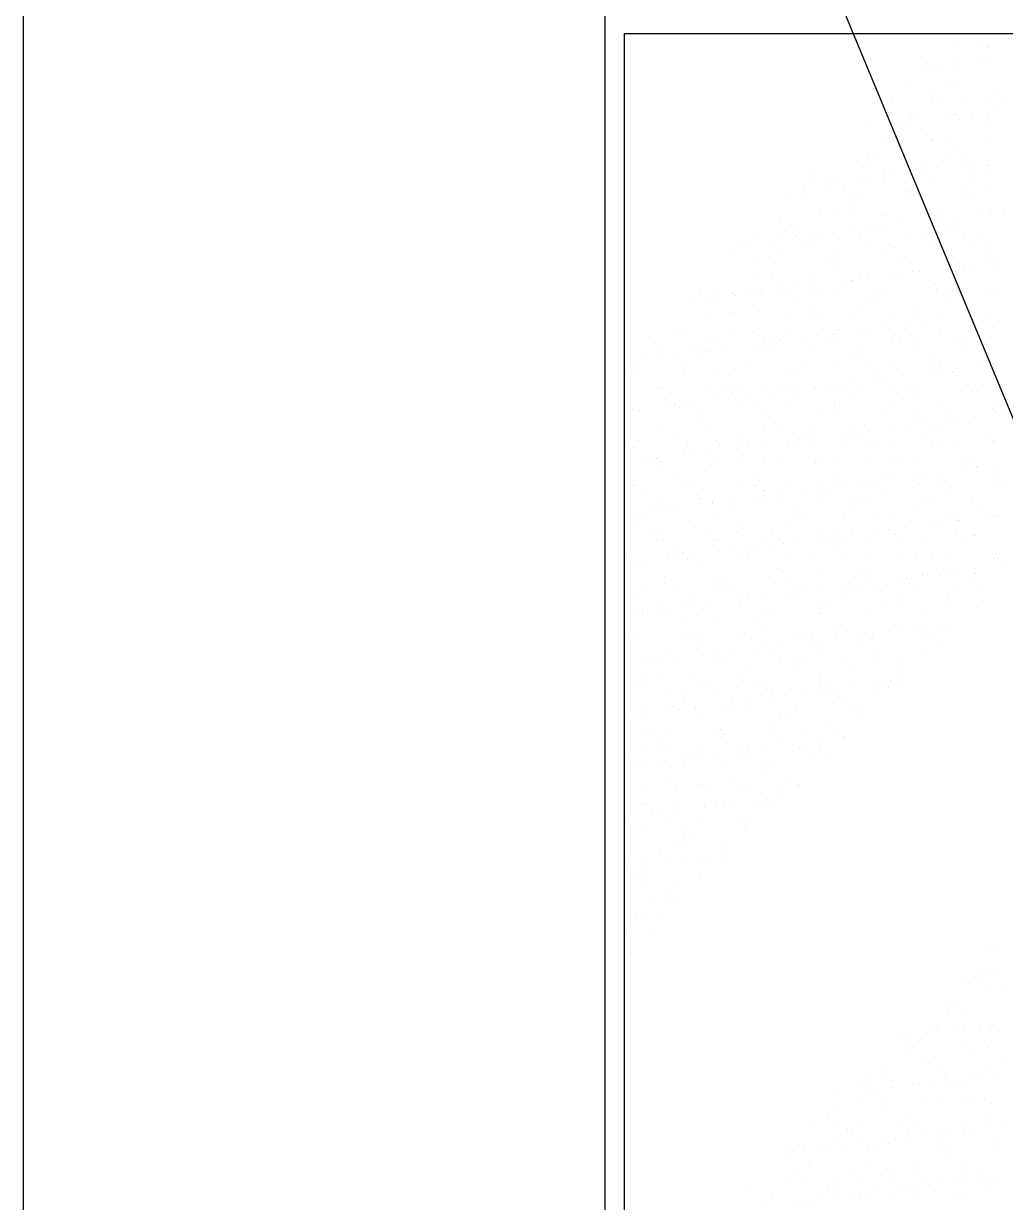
# Model space of a CAD drawing. Header units: inches. Extents: x 8.4 to 50.9, y 14.4 to 39.2.
# Drawn here: x 9.5784 to 9.8285, y 26.0502 to 26.3505 of the extents above; entities that cross this region are included whole.
import ezdxf

# ---------------------------------------------------------------- set-up
doc = ezdxf.new("R2010")
doc.units = ezdxf.units.IN
doc.header["$MEASUREMENT"] = 0
doc.layers.add('02', color=2, linetype='Continuous')
doc.layers.add('1', color=1, linetype='Continuous')

msp = doc.modelspace()

# ---------------------------------------------------------------- linework, layer by layer
at = {"layer": '02'}
for p, q in [((9.5784, 24.551), (9.5784, 26.851)), ((9.7264, 26.851), (9.7264, 25.7495)), ((9.7314, 26.34805), (9.9314, 26.34805)), ((9.7314, 26.34805), (9.7314, 25.7545)), ((9.8161, 26.34534), (9.8161, 26.34534)), ((9.82195, 26.34571), (9.82195, 26.34571)), ((9.82358, 26.34464), (9.82358, 26.34464)), ((9.82406, 26.34437), (9.82406, 26.34437)), ((9.82194, 26.34117), (9.82194, 26.34117)), ((9.82455, 26.34151), (9.82455, 26.34151)), ((9.80849, 26.3394), (9.80849, 26.3394)), ((9.80855, 26.34025), (9.80855, 26.34025)), ((9.80936, 26.34016), (9.80936, 26.34016)), ((9.81109, 26.33974), (9.81109, 26.33974)), ((9.81515, 26.34027), (9.81515, 26.34027)), ((9.81608, 26.33951), (9.81608, 26.33951)), ((9.82286, 26.34065), (9.82286, 26.34065)), ((9.80333, 26.33554), (9.80333, 26.33554)), ((9.81353, 26.33569), (9.81353, 26.33569)), ((9.81641, 26.3357), (9.81641, 26.3357)), ((9.81042, 26.33316), (9.81042, 26.33316)), ((9.81445, 26.33484), (9.81445, 26.33484)), ((9.82599, 26.33319), (9.82599, 26.33319)), ((9.79849, 26.3313), (9.79849, 26.3313)), ((9.79942, 26.33045), (9.79942, 26.33045)), ((9.80967, 26.33053), (9.80967, 26.33053)), ((9.81252, 26.33182), (9.81252, 26.33182)), ((9.8188, 26.33086), (9.8188, 26.33086)), ((9.82318, 26.33102), (9.82318, 26.33102)), ((9.82809, 26.33185), (9.82809, 26.33185)), ((9.80364, 26.3259), (9.80364, 26.3259)), ((9.80377, 26.32647), (9.80377, 26.32647)), ((9.80454, 26.32696), (9.80454, 26.32696)), ((9.8063, 26.32616), (9.8063, 26.32616)), ((9.8131, 26.32706), (9.8131, 26.32706)), ((9.8157, 26.3274), (9.8157, 26.3274)), ((9.81673, 26.32607), (9.81673, 26.32607)), ((9.81976, 26.32794), (9.81976, 26.32794)), ((9.82011, 26.32699), (9.82011, 26.32699)), ((9.82377, 26.3263), (9.82377, 26.3263)), ((9.82655, 26.32883), (9.82655, 26.32883)), ((9.79285, 26.32439), (9.79285, 26.32439)), ((9.79964, 26.32529), (9.79964, 26.32529)), ((9.80224, 26.32563), (9.80224, 26.32563)), ((9.82469, 26.32545), (9.82469, 26.32545)), ((9.7972, 26.32096), (9.7972, 26.32096)), ((9.79888, 26.32062), (9.79888, 26.32062)), ((9.80874, 26.32191), (9.80874, 26.32191)), ((9.80966, 26.32106), (9.80966, 26.32106)), ((9.80999, 26.32089), (9.80999, 26.32089)), ((9.81445, 26.32064), (9.81445, 26.32064)), ((9.82349, 26.32138), (9.82349, 26.32138)), ((9.79371, 26.31752), (9.79371, 26.31752)), ((9.80099, 26.31927), (9.80099, 26.31927)), ((9.81401, 26.31708), (9.81401, 26.31708)), ((9.81656, 26.3193), (9.81656, 26.3193)), ((9.79045, 26.31578), (9.79045, 26.31578)), ((9.79301, 26.31441), (9.79301, 26.31441)), ((9.79463, 26.31668), (9.79463, 26.31668)), ((9.80396, 26.31627), (9.80396, 26.31627)), ((9.80858, 26.31444), (9.80858, 26.31444)), ((9.81704, 26.31643), (9.81704, 26.31643)), ((9.81771, 26.31472), (9.81771, 26.31472)), ((9.82031, 26.31506), (9.82031, 26.31506)), ((9.82415, 26.31447), (9.82415, 26.31447)), ((9.82437, 26.3156), (9.82437, 26.3156)), ((9.7796, 26.31229), (9.7796, 26.31229)), ((9.78442, 26.31115), (9.78442, 26.31115)), ((9.79079, 26.31118), (9.79079, 26.31118)), ((9.79339, 26.31152), (9.79339, 26.31152)), ((9.79746, 26.31205), (9.79746, 26.31205)), ((9.79751, 26.31132), (9.79751, 26.31132)), ((9.79898, 26.31269), (9.79898, 26.31269)), ((9.80425, 26.31295), (9.80425, 26.31295)), ((9.80685, 26.31329), (9.80685, 26.31329)), ((9.8103, 26.31126), (9.8103, 26.31126)), ((9.81091, 26.31383), (9.81091, 26.31383)), ((9.81899, 26.31252), (9.81899, 26.31252)), ((9.81991, 26.31167), (9.81991, 26.31167)), ((9.82381, 26.31175), (9.82381, 26.31175)), ((9.77733, 26.3094), (9.77733, 26.3094)), ((9.77993, 26.30975), (9.77993, 26.30975)), ((9.78395, 26.3083), (9.78395, 26.3083)), ((9.784, 26.31028), (9.784, 26.31028)), ((9.78735, 26.30807), (9.78735, 26.30807)), ((9.80292, 26.3081), (9.80292, 26.3081)), ((9.80396, 26.30813), (9.80396, 26.30813)), ((9.81849, 26.30812), (9.81849, 26.30812)), ((9.77389, 26.3067), (9.77389, 26.3067)), ((9.77798, 26.30621), (9.77798, 26.30621)), ((9.78946, 26.30672), (9.78946, 26.30672)), ((9.79077, 26.30615), (9.79077, 26.30615)), ((9.80427, 26.30663), (9.80427, 26.30663)), ((9.80488, 26.30729), (9.80488, 26.30729)), ((9.80503, 26.30675), (9.80503, 26.30675)), ((9.81736, 26.3068), (9.81736, 26.3068)), ((9.8206, 26.30678), (9.8206, 26.30678)), ((9.82426, 26.30769), (9.82426, 26.30769)), ((9.78148, 26.30186), (9.78148, 26.30186)), ((9.78893, 26.30374), (9.78893, 26.30374)), ((9.78985, 26.3029), (9.78985, 26.3029)), ((9.79705, 26.30189), (9.79705, 26.30189)), ((9.80923, 26.3033), (9.80923, 26.3033)), ((9.81262, 26.30192), (9.81262, 26.30192)), ((9.82232, 26.30238), (9.82232, 26.30238)), ((9.82412, 26.30211), (9.82412, 26.30211)), ((9.82492, 26.30272), (9.82492, 26.30272)), ((9.82819, 26.30194), (9.82819, 26.30194)), ((9.77123, 26.30103), (9.77123, 26.30103)), ((9.7739, 26.29935), (9.7739, 26.29935)), ((9.78474, 26.30152), (9.78474, 26.30152)), ((9.7942, 26.29891), (9.7942, 26.29891)), ((9.79783, 26.30169), (9.79783, 26.30169)), ((9.798, 26.29918), (9.798, 26.29918)), ((9.80207, 26.29971), (9.80207, 26.29971)), ((9.80886, 26.30061), (9.80886, 26.30061)), ((9.81062, 26.30163), (9.81062, 26.30163)), ((9.81146, 26.30095), (9.81146, 26.30095)), ((9.81552, 26.30149), (9.81552, 26.30149)), ((9.7652, 26.29641), (9.7652, 26.29641)), ((9.77482, 26.29851), (9.77482, 26.29851)), ((9.77515, 26.29617), (9.77515, 26.29617)), ((9.77829, 26.29657), (9.77829, 26.29657)), ((9.78194, 26.29706), (9.78194, 26.29706)), ((9.78454, 26.29741), (9.78454, 26.29741)), ((9.78861, 26.29794), (9.78861, 26.29794)), ((9.79108, 26.29651), (9.79108, 26.29651)), ((9.7954, 26.29884), (9.7954, 26.29884)), ((9.80459, 26.297), (9.80459, 26.297)), ((9.81421, 26.29874), (9.81421, 26.29874)), ((9.81513, 26.29789), (9.81513, 26.29789)), ((9.81767, 26.29717), (9.81767, 26.29717)), ((9.76169, 26.2944), (9.76169, 26.2944)), ((9.76236, 26.29415), (9.76236, 26.29415)), ((9.76848, 26.29529), (9.76848, 26.29529)), ((9.77108, 26.29564), (9.77108, 26.29564)), ((9.77582, 26.29552), (9.77582, 26.29552)), ((9.77793, 26.29417), (9.77793, 26.29417)), ((9.77917, 26.29452), (9.77917, 26.29452)), ((9.79139, 26.29555), (9.79139, 26.29555)), ((9.7935, 26.2942), (9.7935, 26.2942)), ((9.79918, 26.29435), (9.79918, 26.29435)), ((9.8001, 26.29351), (9.8001, 26.29351)), ((9.80696, 26.29557), (9.80696, 26.29557)), ((9.80907, 26.29423), (9.80907, 26.29423)), ((9.81948, 26.29391), (9.81948, 26.29391)), ((9.82253, 26.2956), (9.82253, 26.2956)), ((9.82464, 26.29426), (9.82464, 26.29426)), ((9.75876, 26.29146), (9.75876, 26.29146)), ((9.76414, 26.29013), (9.76414, 26.29013)), ((9.77155, 26.2914), (9.77155, 26.2914)), ((9.78415, 26.28996), (9.78415, 26.28996)), ((9.78505, 26.29189), (9.78505, 26.29189)), ((9.79814, 26.29205), (9.79814, 26.29205)), ((9.81093, 26.29199), (9.81093, 26.29199)), ((9.82444, 26.29248), (9.82444, 26.29248)), ((9.82693, 26.29004), (9.82693, 26.29004)), ((9.76995, 26.28931), (9.76995, 26.28931)), ((9.77861, 26.28694), (9.77861, 26.28694)), ((9.78507, 26.28912), (9.78507, 26.28912)), ((9.78552, 26.28934), (9.78552, 26.28934)), ((9.7914, 26.28688), (9.7914, 26.28688)), ((9.80109, 26.28937), (9.80109, 26.28937)), ((9.80261, 26.28684), (9.80261, 26.28684)), ((9.80445, 26.28952), (9.80445, 26.28952)), ((9.8049, 26.28737), (9.8049, 26.28737)), ((9.80668, 26.28738), (9.80668, 26.28738)), ((9.81347, 26.28827), (9.81347, 26.28827)), ((9.81607, 26.28861), (9.81607, 26.28861)), ((9.81666, 26.2894), (9.81666, 26.2894)), ((9.81799, 26.28753), (9.81799, 26.28753)), ((9.82013, 26.28915), (9.82013, 26.28915)), ((9.82446, 26.28935), (9.82446, 26.28935)), ((9.82538, 26.2885), (9.82538, 26.2885)), ((9.76552, 26.28677), (9.76552, 26.28677)), ((9.76912, 26.28557), (9.76912, 26.28557)), ((9.77004, 26.28473), (9.77004, 26.28473)), ((9.77976, 26.28383), (9.77976, 26.28383)), ((9.78655, 26.28473), (9.78655, 26.28473)), ((9.78915, 26.28507), (9.78915, 26.28507)), ((9.78942, 26.28513), (9.78942, 26.28513)), ((9.79322, 26.2856), (9.79322, 26.2856)), ((9.80001, 26.2865), (9.80001, 26.2865)), ((9.80943, 26.28496), (9.80943, 26.28496)), ((9.81035, 26.28412), (9.81035, 26.28412)), ((9.75082, 26.2816), (9.75082, 26.2816)), ((9.75409, 26.28119), (9.75409, 26.28119)), ((9.75907, 26.28183), (9.75907, 26.28183)), ((9.75963, 26.28118), (9.75963, 26.28118)), ((9.76223, 26.28152), (9.76223, 26.28152)), ((9.76429, 26.28297), (9.76429, 26.28297)), ((9.7663, 26.28206), (9.7663, 26.28206)), ((9.76639, 26.28163), (9.76639, 26.28163)), ((9.77186, 26.28177), (9.77186, 26.28177)), ((9.77309, 26.28295), (9.77309, 26.28295)), ((9.77569, 26.2833), (9.77569, 26.2833)), ((9.77986, 26.283), (9.77986, 26.283)), ((9.78196, 26.28165), (9.78196, 26.28165)), ((9.78537, 26.28225), (9.78537, 26.28225)), ((9.79543, 26.28303), (9.79543, 26.28303)), ((9.79753, 26.28168), (9.79753, 26.28168)), ((9.79846, 26.28242), (9.79846, 26.28242)), ((9.811, 26.28305), (9.811, 26.28305)), ((9.81125, 26.28236), (9.81125, 26.28236)), ((9.81311, 26.28171), (9.81311, 26.28171)), ((9.82475, 26.28284), (9.82475, 26.28284)), ((9.82657, 26.28308), (9.82657, 26.28308)), ((9.74877, 26.27975), (9.74877, 26.27975)), ((9.75284, 26.28029), (9.75284, 26.28029)), ((9.75501, 26.28034), (9.75501, 26.28034)), ((9.77439, 26.28074), (9.77439, 26.28074)), ((9.7944, 26.28057), (9.7944, 26.28057)), ((9.79532, 26.27973), (9.79532, 26.27973)), ((9.8147, 26.28013), (9.8147, 26.28013)), ((9.8183, 26.2779), (9.8183, 26.2779)), ((9.75233, 26.27665), (9.75233, 26.27665)), ((9.75841, 26.27676), (9.75841, 26.27676)), ((9.75936, 26.27635), (9.75936, 26.27635)), ((9.76583, 26.27714), (9.76583, 26.27714)), ((9.77398, 26.27679), (9.77398, 26.27679)), ((9.77892, 26.27731), (9.77892, 26.27731)), ((9.77936, 26.27618), (9.77936, 26.27618)), ((9.78029, 26.27534), (9.78029, 26.27534)), ((9.78955, 26.27682), (9.78955, 26.27682)), ((9.79171, 26.27724), (9.79171, 26.27724)), ((9.79967, 26.27574), (9.79967, 26.27574)), ((9.80513, 26.27685), (9.80513, 26.27685)), ((9.80522, 26.27773), (9.80522, 26.27773)), ((9.81129, 26.27504), (9.81129, 26.27504)), ((9.81808, 26.27593), (9.81808, 26.27593)), ((9.81967, 26.27557), (9.81967, 26.27557)), ((9.82068, 26.27627), (9.82068, 26.27627)), ((9.8207, 26.27688), (9.8207, 26.27688)), ((9.82474, 26.27681), (9.82474, 26.27681)), ((9.74433, 26.27197), (9.74433, 26.27197)), ((9.7463, 26.27203), (9.7463, 26.27203)), ((9.75939, 26.27219), (9.75939, 26.27219)), ((9.77218, 26.27213), (9.77218, 26.27213)), ((9.78568, 26.27262), (9.78568, 26.27262)), ((9.79116, 26.27239), (9.79116, 26.27239)), ((9.79376, 26.27273), (9.79376, 26.27273)), ((9.79783, 26.27327), (9.79783, 26.27327)), ((9.79877, 26.27279), (9.79877, 26.27279)), ((9.80462, 26.27416), (9.80462, 26.27416)), ((9.80722, 26.2745), (9.80722, 26.2745)), ((9.81156, 26.27272), (9.81156, 26.27272)), ((9.8206, 26.27472), (9.8206, 26.27472)), ((9.82507, 26.27321), (9.82507, 26.27321)), ((9.73929, 26.26905), (9.73929, 26.26905)), ((9.75275, 26.27042), (9.75275, 26.27042)), ((9.75486, 26.26908), (9.75486, 26.26908)), ((9.76424, 26.26884), (9.76424, 26.26884)), ((9.76433, 26.27179), (9.76433, 26.27179)), ((9.76526, 26.27095), (9.76526, 26.27095)), ((9.76684, 26.26919), (9.76684, 26.26919)), ((9.76832, 26.27045), (9.76832, 26.27045)), ((9.77043, 26.26911), (9.77043, 26.26911)), ((9.77091, 26.26972), (9.77091, 26.26972)), ((9.7777, 26.27062), (9.7777, 26.27062)), ((9.7803, 26.27096), (9.7803, 26.27096)), ((9.78389, 26.27048), (9.78389, 26.27048)), ((9.78437, 26.27149), (9.78437, 26.27149)), ((9.78464, 26.27135), (9.78464, 26.27135)), ((9.786, 26.26913), (9.786, 26.26913)), ((9.79946, 26.27051), (9.79946, 26.27051)), ((9.80157, 26.26916), (9.80157, 26.26916)), ((9.80464, 26.27118), (9.80464, 26.27118)), ((9.80557, 26.27034), (9.80557, 26.27034)), ((9.81504, 26.27053), (9.81504, 26.27053)), ((9.81714, 26.26919), (9.81714, 26.26919)), ((9.82495, 26.27074), (9.82495, 26.27074)), ((9.73985, 26.26708), (9.73985, 26.26708)), ((9.74399, 26.26618), (9.74399, 26.26618)), ((9.7493, 26.26741), (9.7493, 26.26741)), ((9.75022, 26.26656), (9.75022, 26.26656)), ((9.75078, 26.26707), (9.75078, 26.26707)), ((9.75264, 26.26702), (9.75264, 26.26702)), ((9.75338, 26.26741), (9.75338, 26.26741)), ((9.75745, 26.26795), (9.75745, 26.26795)), ((9.76615, 26.26751), (9.76615, 26.26751)), ((9.76961, 26.26696), (9.76961, 26.26696)), ((9.77924, 26.26767), (9.77924, 26.26767)), ((9.78961, 26.26679), (9.78961, 26.26679)), ((9.79053, 26.26595), (9.79053, 26.26595)), ((9.79203, 26.26761), (9.79203, 26.26761)), ((9.80553, 26.2681), (9.80553, 26.2681)), ((9.80991, 26.26635), (9.80991, 26.26635)), ((9.81862, 26.26826), (9.81862, 26.26826)), ((9.73427, 26.26302), (9.73427, 26.26302)), ((9.73732, 26.2653), (9.73732, 26.2653)), ((9.73993, 26.26564), (9.73993, 26.26564)), ((9.74688, 26.26421), (9.74688, 26.26421)), ((9.76245, 26.26424), (9.76245, 26.26424)), ((9.77802, 26.26427), (9.77802, 26.26427)), ((9.786, 26.26298), (9.786, 26.26298)), ((9.79359, 26.2643), (9.79359, 26.2643)), ((9.79909, 26.26315), (9.79909, 26.26315)), ((9.80916, 26.26433), (9.80916, 26.26433)), ((9.81188, 26.26309), (9.81188, 26.26309)), ((9.82269, 26.26359), (9.82269, 26.26359)), ((9.82473, 26.26435), (9.82473, 26.26435)), ((9.82529, 26.26393), (9.82529, 26.26393)), ((9.82538, 26.26358), (9.82538, 26.26358)), ((9.73311, 26.26191), (9.73311, 26.26191)), ((9.73519, 26.26217), (9.73519, 26.26217)), ((9.74661, 26.26239), (9.74661, 26.26239)), ((9.75457, 26.26258), (9.75457, 26.26258)), ((9.7597, 26.26256), (9.7597, 26.26256)), ((9.77249, 26.2625), (9.77249, 26.2625)), ((9.77458, 26.2624), (9.77458, 26.2624)), ((9.7755, 26.26156), (9.7755, 26.26156)), ((9.79488, 26.26196), (9.79488, 26.26196)), ((9.79577, 26.26005), (9.79577, 26.26005)), ((9.79837, 26.26039), (9.79837, 26.26039)), ((9.80244, 26.26093), (9.80244, 26.26093)), ((9.80923, 26.26182), (9.80923, 26.26182)), ((9.81183, 26.26216), (9.81183, 26.26216)), ((9.81489, 26.26179), (9.81489, 26.26179)), ((9.81581, 26.26095), (9.81581, 26.26095)), ((9.8159, 26.2627), (9.8159, 26.2627)), ((9.73954, 26.25819), (9.73954, 26.25819)), ((9.74017, 26.25745), (9.74017, 26.25745)), ((9.74122, 26.25787), (9.74122, 26.25787)), ((9.75296, 26.25738), (9.75296, 26.25738)), ((9.75679, 26.2579), (9.75679, 26.2579)), ((9.75955, 26.25802), (9.75955, 26.25802)), ((9.76047, 26.25717), (9.76047, 26.25717)), ((9.76646, 26.25787), (9.76646, 26.25787)), ((9.77145, 26.25685), (9.77145, 26.25685)), ((9.77236, 26.25793), (9.77236, 26.25793)), ((9.77552, 26.25738), (9.77552, 26.25738)), ((9.77955, 26.25804), (9.77955, 26.25804)), ((9.77985, 26.25757), (9.77985, 26.25757)), ((9.78231, 26.25828), (9.78231, 26.25828)), ((9.78491, 26.25862), (9.78491, 26.25862)), ((9.78793, 26.25796), (9.78793, 26.25796)), ((9.78898, 26.25915), (9.78898, 26.25915)), ((9.79234, 26.25798), (9.79234, 26.25798)), ((9.79986, 26.2574), (9.79986, 26.2574)), ((9.8035, 26.25798), (9.8035, 26.25798)), ((9.80585, 26.25846), (9.80585, 26.25846)), ((9.81893, 26.25863), (9.81893, 26.25863)), ((9.81907, 26.25801), (9.81907, 26.25801)), ((9.82016, 26.25696), (9.82016, 26.25696)), ((9.74333, 26.25653), (9.74333, 26.25653)), ((9.7486, 26.25384), (9.7486, 26.25384)), ((9.75539, 26.25473), (9.75539, 26.25473)), ((9.75799, 26.25508), (9.75799, 26.25508)), ((9.7589, 26.25656), (9.7589, 26.25656)), ((9.76206, 26.25561), (9.76206, 26.25561)), ((9.76885, 26.2565), (9.76885, 26.2565)), ((9.77447, 26.25659), (9.77447, 26.25659)), ((9.79004, 26.25661), (9.79004, 26.25661)), ((9.80078, 26.25656), (9.80078, 26.25656)), ((9.80561, 26.25664), (9.80561, 26.25664)), ((9.82118, 26.25667), (9.82118, 26.25667)), ((9.8257, 26.25394), (9.8257, 26.25394)), ((9.73343, 26.25227), (9.73343, 26.25227)), ((9.73514, 26.25207), (9.73514, 26.25207)), ((9.73535, 26.25166), (9.73535, 26.25166)), ((9.74193, 26.25296), (9.74193, 26.25296)), ((9.74452, 26.25363), (9.74452, 26.25363)), ((9.74454, 26.2533), (9.74454, 26.2533)), ((9.74544, 26.25278), (9.74544, 26.25278)), ((9.74693, 26.25276), (9.74693, 26.25276)), ((9.75092, 26.25169), (9.75092, 26.25169)), ((9.76002, 26.25292), (9.76002, 26.25292)), ((9.76482, 26.25319), (9.76482, 26.25319)), ((9.76649, 26.25172), (9.76649, 26.25172)), ((9.77281, 26.25286), (9.77281, 26.25286)), ((9.78206, 26.25175), (9.78206, 26.25175)), ((9.78483, 26.25301), (9.78483, 26.25301)), ((9.78575, 26.25217), (9.78575, 26.25217)), ((9.78631, 26.25335), (9.78631, 26.25335)), ((9.79763, 26.25178), (9.79763, 26.25178)), ((9.7994, 26.25352), (9.7994, 26.25352)), ((9.80513, 26.25257), (9.80513, 26.25257)), ((9.81219, 26.25346), (9.81219, 26.25346)), ((9.8132, 26.25181), (9.8132, 26.25181)), ((9.82514, 26.2524), (9.82514, 26.2524)), ((9.82606, 26.25155), (9.82606, 26.25155)), ((9.8273, 26.25125), (9.8273, 26.25125)), ((9.74048, 26.24781), (9.74048, 26.24781)), ((9.74979, 26.2488), (9.74979, 26.2488)), ((9.76678, 26.24824), (9.76678, 26.24824)), ((9.7698, 26.24862), (9.7698, 26.24862)), ((9.77072, 26.24778), (9.77072, 26.24778)), ((9.77987, 26.2484), (9.77987, 26.2484)), ((9.7901, 26.24818), (9.7901, 26.24818)), ((9.79266, 26.24834), (9.79266, 26.24834)), ((9.80298, 26.24805), (9.80298, 26.24805)), ((9.80616, 26.24883), (9.80616, 26.24883)), ((9.80705, 26.24859), (9.80705, 26.24859)), ((9.81011, 26.24801), (9.81011, 26.24801)), ((9.81384, 26.24948), (9.81384, 26.24948)), ((9.81644, 26.24982), (9.81644, 26.24982)), ((9.81925, 26.249), (9.81925, 26.249)), ((9.82051, 26.25036), (9.82051, 26.25036)), ((9.74526, 26.24535), (9.74526, 26.24535)), ((9.75327, 26.24775), (9.75327, 26.24775)), ((9.76083, 26.24538), (9.76083, 26.24538)), ((9.7764, 26.24541), (9.7764, 26.24541)), ((9.78013, 26.24504), (9.78013, 26.24504)), ((9.78692, 26.24594), (9.78692, 26.24594)), ((9.78952, 26.24628), (9.78952, 26.24628)), ((9.79197, 26.24544), (9.79197, 26.24544)), ((9.79359, 26.24682), (9.79359, 26.24682)), ((9.80038, 26.24771), (9.80038, 26.24771)), ((9.80754, 26.24546), (9.80754, 26.24546)), ((9.81103, 26.24717), (9.81103, 26.24717)), ((9.82311, 26.24549), (9.82311, 26.24549)), ((9.7318, 26.24398), (9.7318, 26.24398)), ((9.73374, 26.24264), (9.73374, 26.24264)), ((9.73476, 26.24441), (9.73476, 26.24441)), ((9.74724, 26.24312), (9.74724, 26.24312)), ((9.74737, 26.24401), (9.74737, 26.24401)), ((9.75477, 26.24424), (9.75477, 26.24424)), ((9.75569, 26.24339), (9.75569, 26.24339)), ((9.76, 26.24239), (9.76, 26.24239)), ((9.76033, 26.24329), (9.76033, 26.24329)), ((9.7626, 26.24274), (9.7626, 26.24274)), ((9.76294, 26.24404), (9.76294, 26.24404)), ((9.76667, 26.24327), (9.76667, 26.24327)), ((9.77312, 26.24323), (9.77312, 26.24323)), ((9.77346, 26.24417), (9.77346, 26.24417)), ((9.77507, 26.24379), (9.77507, 26.24379)), ((9.77606, 26.24451), (9.77606, 26.24451)), ((9.77851, 26.24406), (9.77851, 26.24406)), ((9.78663, 26.24372), (9.78663, 26.24372)), ((9.79408, 26.24409), (9.79408, 26.24409)), ((9.79508, 26.24362), (9.79508, 26.24362)), ((9.796, 26.24278), (9.796, 26.24278)), ((9.79972, 26.24388), (9.79972, 26.24388)), ((9.80965, 26.24412), (9.80965, 26.24412)), ((9.81251, 26.24382), (9.81251, 26.24382)), ((9.81538, 26.24318), (9.81538, 26.24318)), ((9.82522, 26.24415), (9.82522, 26.24415)), ((9.82601, 26.24431), (9.82601, 26.24431)), ((9.73308, 26.23885), (9.73308, 26.23885)), ((9.73569, 26.23919), (9.73569, 26.23919)), ((9.73939, 26.23914), (9.73939, 26.23914)), ((9.73974, 26.23985), (9.73974, 26.23985)), ((9.73975, 26.23973), (9.73975, 26.23973)), ((9.74066, 26.239), (9.74066, 26.239)), ((9.74654, 26.24062), (9.74654, 26.24062)), ((9.74915, 26.24096), (9.74915, 26.24096)), ((9.75321, 26.2415), (9.75321, 26.2415)), ((9.75496, 26.23917), (9.75496, 26.23917)), ((9.76004, 26.23941), (9.76004, 26.23941)), ((9.77053, 26.2392), (9.77053, 26.2392)), ((9.78005, 26.23923), (9.78005, 26.23923)), ((9.78018, 26.23877), (9.78018, 26.23877)), ((9.7861, 26.23923), (9.7861, 26.23923)), ((9.80035, 26.23879), (9.80035, 26.23879)), ((9.80167, 26.23926), (9.80167, 26.23926)), ((9.80648, 26.2392), (9.80648, 26.2392)), ((9.81724, 26.23929), (9.81724, 26.23929)), ((9.81956, 26.23936), (9.81956, 26.23936)), ((9.7408, 26.23818), (9.7408, 26.23818)), ((9.75359, 26.23812), (9.75359, 26.23812)), ((9.76709, 26.2386), (9.76709, 26.2386)), ((9.78097, 26.23839), (9.78097, 26.23839)), ((9.79297, 26.23871), (9.79297, 26.23871)), ((9.81166, 26.23625), (9.81166, 26.23625)), ((9.81845, 26.23714), (9.81845, 26.23714)), ((9.82036, 26.23862), (9.82036, 26.23862)), ((9.82105, 26.23749), (9.82105, 26.23749)), ((9.82128, 26.23778), (9.82128, 26.23778)), ((9.82512, 26.23802), (9.82512, 26.23802)), ((9.73373, 26.2328), (9.73373, 26.2328)), ((9.73406, 26.233), (9.73406, 26.233)), ((9.74501, 26.23502), (9.74501, 26.23502)), ((9.74756, 26.23349), (9.74756, 26.23349)), ((9.7493, 26.23283), (9.7493, 26.23283)), ((9.76065, 26.23366), (9.76065, 26.23366)), ((9.76487, 26.23286), (9.76487, 26.23286)), ((9.76502, 26.23485), (9.76502, 26.23485)), ((9.76594, 26.234), (9.76594, 26.234)), ((9.77344, 26.2336), (9.77344, 26.2336)), ((9.78044, 26.23289), (9.78044, 26.23289)), ((9.78532, 26.2344), (9.78532, 26.2344)), ((9.78694, 26.23408), (9.78694, 26.23408)), ((9.79153, 26.2336), (9.79153, 26.2336)), ((9.79413, 26.23394), (9.79413, 26.23394)), ((9.79601, 26.23292), (9.79601, 26.23292)), ((9.7982, 26.23448), (9.7982, 26.23448)), ((9.80003, 26.23425), (9.80003, 26.23425)), ((9.80499, 26.23537), (9.80499, 26.23537)), ((9.80533, 26.23423), (9.80533, 26.23423)), ((9.80625, 26.23339), (9.80625, 26.23339)), ((9.80759, 26.23571), (9.80759, 26.23571)), ((9.81158, 26.23294), (9.81158, 26.23294)), ((9.81282, 26.23419), (9.81282, 26.23419)), ((9.82563, 26.23379), (9.82563, 26.23379)), ((9.82633, 26.23467), (9.82633, 26.23467)), ((9.82715, 26.23297), (9.82715, 26.23297)), ((9.73583, 26.23146), (9.73583, 26.23146)), ((9.74999, 26.23046), (9.74999, 26.23046)), ((9.7514, 26.23149), (9.7514, 26.23149)), ((9.76461, 26.23006), (9.76461, 26.23006)), ((9.76698, 26.23152), (9.76698, 26.23152)), ((9.76721, 26.2304), (9.76721, 26.2304)), ((9.77029, 26.23002), (9.77029, 26.23002)), ((9.77128, 26.23093), (9.77128, 26.23093)), ((9.77807, 26.23183), (9.77807, 26.23183)), ((9.78067, 26.23217), (9.78067, 26.23217)), ((9.78255, 26.23154), (9.78255, 26.23154)), ((9.78474, 26.2327), (9.78474, 26.2327)), ((9.7903, 26.22984), (9.7903, 26.22984)), ((9.79812, 26.23157), (9.79812, 26.23157)), ((9.81369, 26.2316), (9.81369, 26.2316)), ((9.7403, 26.22685), (9.7403, 26.22685)), ((9.74111, 26.22854), (9.74111, 26.22854)), ((9.74436, 26.22739), (9.74436, 26.22739)), ((9.75091, 26.22961), (9.75091, 26.22961)), ((9.75115, 26.22828), (9.75115, 26.22828)), ((9.75376, 26.22863), (9.75376, 26.22863)), ((9.7539, 26.22848), (9.7539, 26.22848)), ((9.75782, 26.22916), (9.75782, 26.22916)), ((9.76741, 26.22897), (9.76741, 26.22897)), ((9.7805, 26.22914), (9.7805, 26.22914)), ((9.79122, 26.229), (9.79122, 26.229)), ((9.79329, 26.22907), (9.79329, 26.22907)), ((9.80679, 26.22956), (9.80679, 26.22956)), ((9.8106, 26.2294), (9.8106, 26.2294)), ((9.81988, 26.22973), (9.81988, 26.22973)), ((9.82128, 26.22676), (9.82128, 26.22676)), ((9.73496, 26.22607), (9.73496, 26.22607)), ((9.73588, 26.22522), (9.73588, 26.22522)), ((9.73769, 26.22651), (9.73769, 26.22651)), ((9.74342, 26.22662), (9.74342, 26.22662)), ((9.74787, 26.22386), (9.74787, 26.22386)), ((9.75526, 26.22563), (9.75526, 26.22563)), ((9.759, 26.22665), (9.759, 26.22665)), ((9.76096, 26.22402), (9.76096, 26.22402)), ((9.77375, 26.22396), (9.77375, 26.22396)), ((9.77457, 26.22668), (9.77457, 26.22668)), ((9.77527, 26.22546), (9.77527, 26.22546)), ((9.77619, 26.22461), (9.77619, 26.22461)), ((9.78726, 26.22445), (9.78726, 26.22445)), ((9.79014, 26.22671), (9.79014, 26.22671)), ((9.79557, 26.22501), (9.79557, 26.22501)), ((9.80035, 26.22461), (9.80035, 26.22461)), ((9.80571, 26.22674), (9.80571, 26.22674)), ((9.81314, 26.22455), (9.81314, 26.22455)), ((9.81557, 26.22484), (9.81557, 26.22484)), ((9.81627, 26.22391), (9.81627, 26.22391)), ((9.8165, 26.224), (9.8165, 26.224)), ((9.82306, 26.2248), (9.82306, 26.2248)), ((9.82566, 26.22515), (9.82566, 26.22515)), ((9.82664, 26.22504), (9.82664, 26.22504)), ((9.73437, 26.22337), (9.73437, 26.22337)), ((9.74023, 26.22124), (9.74023, 26.22124)), ((9.76023, 26.22107), (9.76023, 26.22107)), ((9.79614, 26.22126), (9.79614, 26.22126)), ((9.79874, 26.2216), (9.79874, 26.2216)), ((9.80281, 26.22214), (9.80281, 26.22214)), ((9.8096, 26.22303), (9.8096, 26.22303)), ((9.8122, 26.22337), (9.8122, 26.22337)), ((9.73776, 26.22028), (9.73776, 26.22028)), ((9.73987, 26.21894), (9.73987, 26.21894)), ((9.74143, 26.21891), (9.74143, 26.21891)), ((9.75333, 26.22031), (9.75333, 26.22031)), ((9.75422, 26.21885), (9.75422, 26.21885)), ((9.75544, 26.21897), (9.75544, 26.21897)), ((9.76116, 26.22022), (9.76116, 26.22022)), ((9.76772, 26.21933), (9.76772, 26.21933)), ((9.76891, 26.22034), (9.76891, 26.22034)), ((9.77101, 26.219), (9.77101, 26.219)), ((9.77182, 26.21806), (9.77182, 26.21806)), ((9.77589, 26.21859), (9.77589, 26.21859)), ((9.78054, 26.22062), (9.78054, 26.22062)), ((9.78081, 26.2195), (9.78081, 26.2195)), ((9.78268, 26.21949), (9.78268, 26.21949)), ((9.78448, 26.22037), (9.78448, 26.22037)), ((9.78528, 26.21983), (9.78528, 26.21983)), ((9.78658, 26.21902), (9.78658, 26.21902)), ((9.78935, 26.22037), (9.78935, 26.22037)), ((9.7936, 26.21944), (9.7936, 26.21944)), ((9.80005, 26.2204), (9.80005, 26.2204)), ((9.80054, 26.22045), (9.80054, 26.22045)), ((9.80147, 26.21961), (9.80147, 26.21961)), ((9.80215, 26.21905), (9.80215, 26.21905)), ((9.80711, 26.21993), (9.80711, 26.21993)), ((9.81562, 26.22042), (9.81562, 26.22042)), ((9.81773, 26.21908), (9.81773, 26.21908)), ((9.82019, 26.22009), (9.82019, 26.22009)), ((9.82085, 26.22001), (9.82085, 26.22001)), ((9.7452, 26.21668), (9.7452, 26.21668)), ((9.74613, 26.21583), (9.74613, 26.21583)), ((9.74897, 26.21505), (9.74897, 26.21505)), ((9.75576, 26.21594), (9.75576, 26.21594)), ((9.75837, 26.21629), (9.75837, 26.21629)), ((9.76243, 26.21682), (9.76243, 26.21682)), ((9.76551, 26.21624), (9.76551, 26.21624)), ((9.76922, 26.21772), (9.76922, 26.21772)), ((9.78551, 26.21606), (9.78551, 26.21606)), ((9.78644, 26.21522), (9.78644, 26.21522)), ((9.78757, 26.21481), (9.78757, 26.21481)), ((9.80066, 26.21498), (9.80066, 26.21498)), ((9.80582, 26.21562), (9.80582, 26.21562)), ((9.81345, 26.21492), (9.81345, 26.21492)), ((9.82582, 26.21545), (9.82582, 26.21545)), ((9.82696, 26.21541), (9.82696, 26.21541)), ((9.73145, 26.21274), (9.73145, 26.21274)), ((9.73189, 26.21407), (9.73189, 26.21407)), ((9.73469, 26.21373), (9.73469, 26.21373)), ((9.73551, 26.21328), (9.73551, 26.21328)), ((9.7423, 26.21417), (9.7423, 26.21417)), ((9.74491, 26.21452), (9.74491, 26.21452)), ((9.74746, 26.2141), (9.74746, 26.2141)), ((9.74819, 26.21422), (9.74819, 26.21422)), ((9.75048, 26.21185), (9.75048, 26.21185)), ((9.76128, 26.21439), (9.76128, 26.21439)), ((9.76303, 26.21413), (9.76303, 26.21413)), ((9.77407, 26.21433), (9.77407, 26.21433)), ((9.7786, 26.21416), (9.7786, 26.21416)), ((9.79417, 26.21419), (9.79417, 26.21419)), ((9.80975, 26.21422), (9.80975, 26.21422)), ((9.82532, 26.21424), (9.82532, 26.21424)), ((9.82674, 26.21461), (9.82674, 26.21461)), ((9.82767, 26.21246), (9.82767, 26.21246)), ((9.74174, 26.20928), (9.74174, 26.20928)), ((9.75453, 26.20921), (9.75453, 26.20921)), ((9.76804, 26.2097), (9.76804, 26.2097)), ((9.77048, 26.21168), (9.77048, 26.21168)), ((9.7714, 26.21083), (9.7714, 26.21083)), ((9.78113, 26.20987), (9.78113, 26.20987)), ((9.79079, 26.21123), (9.79079, 26.21123)), ((9.79392, 26.20981), (9.79392, 26.20981)), ((9.80075, 26.20892), (9.80075, 26.20892)), ((9.80335, 26.20926), (9.80335, 26.20926)), ((9.80742, 26.21029), (9.80742, 26.21029)), ((9.80742, 26.2098), (9.80742, 26.2098)), ((9.81079, 26.21106), (9.81079, 26.21106)), ((9.81171, 26.21022), (9.81171, 26.21022)), ((9.81421, 26.21069), (9.81421, 26.21069)), ((9.81681, 26.21104), (9.81681, 26.21104)), ((9.82051, 26.21046), (9.82051, 26.21046)), ((9.82088, 26.21157), (9.82088, 26.21157)), ((9.73545, 26.20746), (9.73545, 26.20746)), ((9.7418, 26.20776), (9.7418, 26.20776)), ((9.74391, 26.20642), (9.74391, 26.20642)), ((9.75545, 26.20729), (9.75545, 26.20729)), ((9.75637, 26.20644), (9.75637, 26.20644)), ((9.75737, 26.20779), (9.75737, 26.20779)), ((9.75948, 26.20645), (9.75948, 26.20645)), ((9.77294, 26.20782), (9.77294, 26.20782)), ((9.77505, 26.20647), (9.77505, 26.20647)), ((9.77575, 26.20685), (9.77575, 26.20685)), ((9.7805, 26.20626), (9.7805, 26.20626)), ((9.78729, 26.20715), (9.78729, 26.20715)), ((9.78851, 26.20785), (9.78851, 26.20785)), ((9.78989, 26.20749), (9.78989, 26.20749)), ((9.79062, 26.2065), (9.79062, 26.2065)), ((9.79396, 26.20803), (9.79396, 26.20803)), ((9.79576, 26.20667), (9.79576, 26.20667)), ((9.79668, 26.20583), (9.79668, 26.20583)), ((9.80408, 26.20787), (9.80408, 26.20787)), ((9.80619, 26.20653), (9.80619, 26.20653)), ((9.81606, 26.20623), (9.81606, 26.20623)), ((9.81966, 26.2079), (9.81966, 26.2079)), ((9.82176, 26.20656), (9.82176, 26.20656)), ((9.735, 26.2041), (9.735, 26.2041)), ((9.74042, 26.2029), (9.74042, 26.2029)), ((9.7485, 26.20459), (9.7485, 26.20459)), ((9.76037, 26.20361), (9.76037, 26.20361)), ((9.76159, 26.20475), (9.76159, 26.20475)), ((9.76298, 26.20395), (9.76298, 26.20395)), ((9.76704, 26.20448), (9.76704, 26.20448)), ((9.77383, 26.20538), (9.77383, 26.20538)), ((9.77438, 26.20469), (9.77438, 26.20469)), ((9.77643, 26.20572), (9.77643, 26.20572)), ((9.78789, 26.20518), (9.78789, 26.20518)), ((9.80098, 26.20535), (9.80098, 26.20535)), ((9.81377, 26.20529), (9.81377, 26.20529)), ((9.73346, 26.20006), (9.73346, 26.20006)), ((9.73593, 26.20155), (9.73593, 26.20155)), ((9.73606, 26.2004), (9.73606, 26.2004)), ((9.74012, 26.20094), (9.74012, 26.20094)), ((9.74134, 26.20205), (9.74134, 26.20205)), ((9.74691, 26.20183), (9.74691, 26.20183)), ((9.74952, 26.20218), (9.74952, 26.20218)), ((9.7515, 26.20158), (9.7515, 26.20158)), ((9.75358, 26.20271), (9.75358, 26.20271)), ((9.76072, 26.20246), (9.76072, 26.20246)), ((9.76707, 26.20161), (9.76707, 26.20161)), ((9.76835, 26.20007), (9.76835, 26.20007)), ((9.78073, 26.20229), (9.78073, 26.20229)), ((9.78144, 26.20023), (9.78144, 26.20023)), ((9.78165, 26.20144), (9.78165, 26.20144)), ((9.78264, 26.20164), (9.78264, 26.20164)), ((9.79423, 26.20017), (9.79423, 26.20017)), ((9.79821, 26.20167), (9.79821, 26.20167)), ((9.80103, 26.20184), (9.80103, 26.20184)), ((9.80774, 26.20066), (9.80774, 26.20066)), ((9.81378, 26.2017), (9.81378, 26.2017)), ((9.82104, 26.20167), (9.82104, 26.20167)), ((9.74206, 26.19964), (9.74206, 26.19964)), ((9.74569, 26.19807), (9.74569, 26.19807)), ((9.75485, 26.19958), (9.75485, 26.19958)), ((9.7657, 26.1979), (9.7657, 26.1979)), ((9.76662, 26.19705), (9.76662, 26.19705)), ((9.786, 26.19745), (9.786, 26.19745)), ((9.80601, 26.19728), (9.80601, 26.19728)), ((9.80796, 26.19692), (9.80796, 26.19692)), ((9.81203, 26.19746), (9.81203, 26.19746)), ((9.73238, 26.19387), (9.73238, 26.19387)), ((9.73532, 26.19447), (9.73532, 26.19447)), ((9.74584, 26.19524), (9.74584, 26.19524)), ((9.74795, 26.1939), (9.74795, 26.1939)), ((9.74882, 26.19495), (9.74882, 26.19495)), ((9.76141, 26.19527), (9.76141, 26.19527)), ((9.76191, 26.19512), (9.76191, 26.19512)), ((9.76352, 26.19393), (9.76352, 26.19393)), ((9.7747, 26.19506), (9.7747, 26.19506)), ((9.77698, 26.1953), (9.77698, 26.1953)), ((9.77909, 26.19395), (9.77909, 26.19395)), ((9.78511, 26.19392), (9.78511, 26.19392)), ((9.7882, 26.19555), (9.7882, 26.19555)), ((9.7919, 26.19481), (9.7919, 26.19481)), ((9.79255, 26.19533), (9.79255, 26.19533)), ((9.7945, 26.19515), (9.7945, 26.19515)), ((9.79466, 26.19398), (9.79466, 26.19398)), ((9.79857, 26.19569), (9.79857, 26.19569)), ((9.80129, 26.19571), (9.80129, 26.19571)), ((9.80536, 26.19658), (9.80536, 26.19658)), ((9.80693, 26.19644), (9.80693, 26.19644)), ((9.80812, 26.19535), (9.80812, 26.19535)), ((9.81023, 26.19401), (9.81023, 26.19401)), ((9.81408, 26.19565), (9.81408, 26.19565)), ((9.75067, 26.19351), (9.75067, 26.19351)), ((9.75159, 26.19266), (9.75159, 26.19266)), ((9.76498, 26.19127), (9.76498, 26.19127)), ((9.76759, 26.19161), (9.76759, 26.19161)), ((9.77097, 26.19307), (9.77097, 26.19307)), ((9.77165, 26.19214), (9.77165, 26.19214)), ((9.77844, 26.19304), (9.77844, 26.19304)), ((9.78104, 26.19338), (9.78104, 26.19338)), ((9.79098, 26.19289), (9.79098, 26.19289)), ((9.7919, 26.19205), (9.7919, 26.19205)), ((9.80805, 26.19102), (9.80805, 26.19102)), ((9.81128, 26.19245), (9.81128, 26.19245)), ((9.73564, 26.18912), (9.73564, 26.18912)), ((9.73656, 26.18828), (9.73656, 26.18828)), ((9.73807, 26.18772), (9.73807, 26.18772)), ((9.73997, 26.18903), (9.73997, 26.18903)), ((9.74067, 26.18807), (9.74067, 26.18807)), ((9.74237, 26.19001), (9.74237, 26.19001)), ((9.74473, 26.1886), (9.74473, 26.1886)), ((9.75152, 26.18949), (9.75152, 26.18949)), ((9.75413, 26.18984), (9.75413, 26.18984)), ((9.75516, 26.18995), (9.75516, 26.18995)), ((9.75554, 26.18906), (9.75554, 26.18906)), ((9.75594, 26.18868), (9.75594, 26.18868)), ((9.75819, 26.19037), (9.75819, 26.19037)), ((9.76867, 26.19043), (9.76867, 26.19043)), ((9.77111, 26.18909), (9.77111, 26.18909)), ((9.77595, 26.18851), (9.77595, 26.18851)), ((9.78176, 26.1906), (9.78176, 26.1906)), ((9.78668, 26.18912), (9.78668, 26.18912)), ((9.79455, 26.19054), (9.79455, 26.19054)), ((9.79625, 26.18806), (9.79625, 26.18806)), ((9.80225, 26.18915), (9.80225, 26.18915)), ((9.73563, 26.18483), (9.73563, 26.18483)), ((9.74913, 26.18532), (9.74913, 26.18532)), ((9.76222, 26.18549), (9.76222, 26.18549)), ((9.77501, 26.18542), (9.77501, 26.18542)), ((9.77687, 26.18766), (9.77687, 26.18766)), ((9.78852, 26.18591), (9.78852, 26.18591)), ((9.80161, 26.18608), (9.80161, 26.18608)), ((9.73431, 26.18269), (9.73431, 26.18269)), ((9.74091, 26.18429), (9.74091, 26.18429)), ((9.74988, 26.18272), (9.74988, 26.18272)), ((9.76092, 26.18412), (9.76092, 26.18412)), ((9.76184, 26.18327), (9.76184, 26.18327)), ((9.76545, 26.18275), (9.76545, 26.18275)), ((9.78102, 26.18278), (9.78102, 26.18278)), ((9.78122, 26.18368), (9.78122, 26.18368)), ((9.79651, 26.18247), (9.79651, 26.18247)), ((9.79659, 26.18281), (9.79659, 26.18281)), ((9.79911, 26.18281), (9.79911, 26.18281)), ((9.80123, 26.1835), (9.80123, 26.1835)), ((9.80215, 26.18266), (9.80215, 26.18266)), ((9.73642, 26.18135), (9.73642, 26.18135)), ((9.74269, 26.18037), (9.74269, 26.18037)), ((9.74589, 26.17973), (9.74589, 26.17973)), ((9.74681, 26.17888), (9.74681, 26.17888)), ((9.75199, 26.18138), (9.75199, 26.18138)), ((9.75548, 26.18031), (9.75548, 26.18031)), ((9.76619, 26.17929), (9.76619, 26.17929)), ((9.76756, 26.18141), (9.76756, 26.18141)), ((9.76898, 26.1808), (9.76898, 26.1808)), ((9.76959, 26.17893), (9.76959, 26.17893)), ((9.7722, 26.17927), (9.7722, 26.17927)), ((9.77626, 26.17981), (9.77626, 26.17981)), ((9.78207, 26.18097), (9.78207, 26.18097)), ((9.78305, 26.1807), (9.78305, 26.1807)), ((9.78313, 26.18143), (9.78313, 26.18143)), ((9.78565, 26.18104), (9.78565, 26.18104)), ((9.7862, 26.17912), (9.7862, 26.17912)), ((9.78972, 26.18158), (9.78972, 26.18158)), ((9.79486, 26.1809), (9.79486, 26.1809)), ((9.7987, 26.18146), (9.7987, 26.18146)), ((9.74401, 26.17651), (9.74401, 26.17651)), ((9.74528, 26.17573), (9.74528, 26.17573)), ((9.74934, 26.17626), (9.74934, 26.17626)), ((9.74945, 26.17569), (9.74945, 26.17569)), ((9.75613, 26.17716), (9.75613, 26.17716)), ((9.75874, 26.1775), (9.75874, 26.1775)), ((9.75958, 26.17654), (9.75958, 26.17654)), ((9.76254, 26.17585), (9.76254, 26.17585)), ((9.7628, 26.17803), (9.7628, 26.17803)), ((9.77515, 26.17657), (9.77515, 26.17657)), ((9.77533, 26.17579), (9.77533, 26.17579)), ((9.78712, 26.17827), (9.78712, 26.17827)), ((9.78883, 26.17628), (9.78883, 26.17628)), ((9.79072, 26.1766), (9.79072, 26.1766)), ((9.73178, 26.1745), (9.73178, 26.1745)), ((9.73182, 26.17395), (9.73182, 26.17395)), ((9.73588, 26.17449), (9.73588, 26.17449)), ((9.73595, 26.1752), (9.73595, 26.1752)), ((9.74268, 26.17538), (9.74268, 26.17538)), ((9.75116, 26.1749), (9.75116, 26.1749)), ((9.77117, 26.17473), (9.77117, 26.17473)), ((9.77209, 26.17388), (9.77209, 26.17388)), ((9.79147, 26.17429), (9.79147, 26.17429)), ((9.73613, 26.17051), (9.73613, 26.17051)), ((9.73835, 26.17017), (9.73835, 26.17017)), ((9.743, 26.17074), (9.743, 26.17074)), ((9.75392, 26.1702), (9.75392, 26.1702)), ((9.75579, 26.17068), (9.75579, 26.17068)), ((9.75614, 26.17034), (9.75614, 26.17034)), ((9.7693, 26.17116), (9.7693, 26.17116)), ((9.76949, 26.17023), (9.76949, 26.17023)), ((9.77644, 26.1699), (9.77644, 26.1699)), ((9.78239, 26.17133), (9.78239, 26.17133)), ((9.78506, 26.17026), (9.78506, 26.17026)), ((9.74045, 26.16883), (9.74045, 26.16883)), ((9.75602, 26.16886), (9.75602, 26.16886)), ((9.75706, 26.16949), (9.75706, 26.16949)), ((9.7716, 26.16888), (9.7716, 26.16888)), ((9.77681, 26.16693), (9.77681, 26.16693)), ((9.78087, 26.16747), (9.78087, 26.16747)), ((9.78717, 26.16891), (9.78717, 26.16891)), ((9.78766, 26.16836), (9.78766, 26.16836)), ((9.73247, 26.16396), (9.73247, 26.16396)), ((9.73626, 26.16556), (9.73626, 26.16556)), ((9.7411, 26.16595), (9.7411, 26.16595)), ((9.74203, 26.16511), (9.74203, 26.16511)), ((9.74804, 26.16399), (9.74804, 26.16399)), ((9.74976, 26.16605), (9.74976, 26.16605)), ((9.75395, 26.16392), (9.75395, 26.16392)), ((9.76074, 26.16482), (9.76074, 26.16482)), ((9.76141, 26.16551), (9.76141, 26.16551)), ((9.76285, 26.16622), (9.76285, 26.16622)), ((9.76335, 26.16516), (9.76335, 26.16516)), ((9.76362, 26.16402), (9.76362, 26.16402)), ((9.76741, 26.16569), (9.76741, 26.16569)), ((9.7742, 26.16659), (9.7742, 26.16659)), ((9.77564, 26.16616), (9.77564, 26.16616)), ((9.77919, 26.16405), (9.77919, 26.16405)), ((9.78141, 26.16534), (9.78141, 26.16534)), ((9.78234, 26.16449), (9.78234, 26.16449)), ((9.73383, 26.16127), (9.73383, 26.16127)), ((9.73643, 26.16162), (9.73643, 26.16162)), ((9.74049, 26.16215), (9.74049, 26.16215)), ((9.74332, 26.1611), (9.74332, 26.1611)), ((9.74638, 26.16112), (9.74638, 26.16112)), ((9.74729, 26.16305), (9.74729, 26.16305)), ((9.74989, 26.16339), (9.74989, 26.16339)), ((9.75611, 26.16104), (9.75611, 26.16104)), ((9.76638, 26.16095), (9.76638, 26.16095)), ((9.76961, 26.16153), (9.76961, 26.16153)), ((9.75795, 26.15768), (9.75795, 26.15768)), ((9.76731, 26.1601), (9.76731, 26.1601)), ((9.77353, 26.15771), (9.77353, 26.15771)), ((9.73658, 26.15593), (9.73658, 26.15593)), ((9.74238, 26.15765), (9.74238, 26.15765)), ((9.74449, 26.15631), (9.74449, 26.15631)), ((9.75008, 26.15642), (9.75008, 26.15642)), ((9.75135, 26.15656), (9.75135, 26.15656)), ((9.75227, 26.15572), (9.75227, 26.15572)), ((9.76006, 26.15634), (9.76006, 26.15634)), ((9.76317, 26.15658), (9.76317, 26.15658)), ((9.77166, 26.15612), (9.77166, 26.15612)), ((9.77563, 26.15636), (9.77563, 26.15636)), ((9.77596, 26.15652), (9.77596, 26.15652)), ((9.73632, 26.15217), (9.73632, 26.15217)), ((9.75662, 26.15173), (9.75662, 26.15173)), ((9.76535, 26.15248), (9.76535, 26.15248)), ((9.76796, 26.15282), (9.76796, 26.15282)), ((9.76993, 26.1519), (9.76993, 26.1519)), ((9.77202, 26.15336), (9.77202, 26.15336)), ((9.73651, 26.15144), (9.73651, 26.15144)), ((9.73724, 26.15133), (9.73724, 26.15133)), ((9.73844, 26.14893), (9.73844, 26.14893)), ((9.74104, 26.14928), (9.74104, 26.14928)), ((9.74363, 26.15147), (9.74363, 26.15147)), ((9.7451, 26.14981), (9.7451, 26.14981)), ((9.7519, 26.15071), (9.7519, 26.15071)), ((9.75208, 26.15147), (9.75208, 26.15147)), ((9.7545, 26.15105), (9.7545, 26.15105)), ((9.75642, 26.15141), (9.75642, 26.15141)), ((9.75856, 26.15158), (9.75856, 26.15158)), ((9.76765, 26.1515), (9.76765, 26.1515)), ((9.73165, 26.14804), (9.73165, 26.14804)), ((9.73689, 26.1463), (9.73689, 26.1463)), ((9.74159, 26.14734), (9.74159, 26.14734)), ((9.75039, 26.14678), (9.75039, 26.14678)), ((9.7616, 26.14717), (9.7616, 26.14717)), ((9.76252, 26.14632), (9.76252, 26.14632)), ((9.76348, 26.14695), (9.76348, 26.14695)), ((9.73296, 26.14376), (9.73296, 26.14376)), ((9.74642, 26.14513), (9.74642, 26.14513)), ((9.74657, 26.14278), (9.74657, 26.14278)), ((9.74853, 26.14379), (9.74853, 26.14379)), ((9.76199, 26.14516), (9.76199, 26.14516)), ((9.74395, 26.14184), (9.74395, 26.14184)), ((9.74749, 26.14194), (9.74749, 26.14194)), ((9.75674, 26.14178), (9.75674, 26.14178)), ((9.73154, 26.13839), (9.73154, 26.13839)), ((9.73246, 26.13755), (9.73246, 26.13755)), ((9.7372, 26.13666), (9.7372, 26.13666)), ((9.74055, 26.13892), (9.74055, 26.13892)), ((9.74565, 26.13694), (9.74565, 26.13694)), ((9.74971, 26.13747), (9.74971, 26.13747)), ((9.75071, 26.13715), (9.75071, 26.13715)), ((9.75184, 26.13795), (9.75184, 26.13795)), ((9.75612, 26.13895), (9.75612, 26.13895)), ((9.75651, 26.13837), (9.75651, 26.13837)), ((9.73219, 26.13517), (9.73219, 26.13517)), ((9.73626, 26.1357), (9.73626, 26.1357)), ((9.74305, 26.1366), (9.74305, 26.1366)), ((9.73489, 26.13258), (9.73489, 26.13258)), ((9.73681, 26.13356), (9.73681, 26.13356)), ((9.737, 26.13124), (9.737, 26.13124)), ((9.74426, 26.1322), (9.74426, 26.1322)), ((9.75046, 26.13261), (9.75046, 26.13261)), ((9.74179, 26.129), (9.74179, 26.129)), ((9.74271, 26.12816), (9.74271, 26.12816)), ((9.73752, 26.12703), (9.73752, 26.12703)), ((9.74459, 26.1264), (9.74459, 26.1264)), ((9.73149, 26.1224), (9.73149, 26.1224)), ((9.7342, 26.12248), (9.7342, 26.12248)), ((9.7368, 26.12283), (9.7368, 26.12283)), ((9.74087, 26.12336), (9.74087, 26.12336)), ((9.73203, 26.11978), (9.73203, 26.11978)), ((9.73893, 26.12006), (9.73893, 26.12006)), ((9.73181, 26.11277), (9.73181, 26.11277)), ((9.73306, 26.11385), (9.73306, 26.11385)), ((9.82366, 26.11412), (9.82366, 26.11412)), ((9.82648, 26.11402), (9.82648, 26.11402)), ((9.81738, 26.10754), (9.81738, 26.10754)), ((9.82082, 26.10768), (9.82082, 26.10768)), ((9.8229, 26.10916), (9.8229, 26.10916)), ((9.82417, 26.10844), (9.82417, 26.10844)), ((9.82677, 26.10878), (9.82677, 26.10878)), ((9.82293, 26.10634), (9.82293, 26.10634)), ((9.82397, 26.10448), (9.82397, 26.10448)), ((9.82787, 26.1046), (9.82787, 26.1046)), ((9.81495, 26.10147), (9.81495, 26.10147)), ((9.81284, 26.10022), (9.81284, 26.10022)), ((9.81376, 26.09937), (9.81376, 26.09937)), ((9.81723, 26.09931), (9.81723, 26.09931)), ((9.80929, 26.09513), (9.80929, 26.09513)), ((9.8112, 26.09468), (9.8112, 26.09468)), ((9.81792, 26.09467), (9.81792, 26.09467)), ((9.81811, 26.09538), (9.81811, 26.09538)), ((9.82199, 26.09521), (9.82199, 26.09521)), ((9.82429, 26.09485), (9.82429, 26.09485)), ((9.82486, 26.09516), (9.82486, 26.09516)), ((9.80186, 26.09256), (9.80186, 26.09256)), ((9.80447, 26.0929), (9.80447, 26.0929)), ((9.80853, 26.09343), (9.80853, 26.09343)), ((9.81139, 26.09379), (9.81139, 26.09379)), ((9.81532, 26.09433), (9.81532, 26.09433)), ((9.82697, 26.09382), (9.82697, 26.09382)), ((9.80308, 26.091), (9.80308, 26.091)), ((9.80341, 26.08893), (9.80341, 26.08893)), ((9.80476, 26.08974), (9.80476, 26.08974)), ((9.81755, 26.08968), (9.81755, 26.08968)), ((9.81899, 26.08895), (9.81899, 26.08895)), ((9.82309, 26.09082), (9.82309, 26.09082)), ((9.82401, 26.08998), (9.82401, 26.08998)), ((9.80806, 26.08644), (9.80806, 26.08644)), ((9.80898, 26.08559), (9.80898, 26.08559)), ((9.82836, 26.08599), (9.82836, 26.08599)), ((9.79775, 26.08258), (9.79775, 26.08258)), ((9.79801, 26.08456), (9.79801, 26.08456)), ((9.81152, 26.08505), (9.81152, 26.08505)), ((9.81332, 26.08261), (9.81332, 26.08261)), ((9.8246, 26.08522), (9.8246, 26.08522)), ((9.8266, 26.08287), (9.8266, 26.08287)), ((9.79198, 26.07994), (9.79198, 26.07994)), ((9.79303, 26.08205), (9.79303, 26.08205)), ((9.79395, 26.0812), (9.79395, 26.0812)), ((9.79986, 26.08124), (9.79986, 26.08124)), ((9.80507, 26.0801), (9.80507, 26.0801)), ((9.80647, 26.08022), (9.80647, 26.08022)), ((9.80908, 26.08056), (9.80908, 26.08056)), ((9.81314, 26.08109), (9.81314, 26.08109)), ((9.81333, 26.08161), (9.81333, 26.08161)), ((9.81543, 26.08127), (9.81543, 26.08127)), ((9.81786, 26.08004), (9.81786, 26.08004)), ((9.81993, 26.08199), (9.81993, 26.08199)), ((9.82253, 26.08233), (9.82253, 26.08233)), ((9.78622, 26.07755), (9.78622, 26.07755)), ((9.79301, 26.07845), (9.79301, 26.07845)), ((9.79562, 26.07879), (9.79562, 26.07879)), ((9.7983, 26.07722), (9.7983, 26.07722)), ((9.79968, 26.07932), (9.79968, 26.07932)), ((9.81831, 26.07705), (9.81831, 26.07705)), ((9.78554, 26.07499), (9.78554, 26.07499)), ((9.79188, 26.07638), (9.79188, 26.07638)), ((9.79833, 26.07493), (9.79833, 26.07493)), ((9.80745, 26.07641), (9.80745, 26.07641)), ((9.81183, 26.07541), (9.81183, 26.07541)), ((9.81923, 26.0762), (9.81923, 26.0762)), ((9.82302, 26.07643), (9.82302, 26.07643)), ((9.82492, 26.07558), (9.82492, 26.07558)), ((9.78327, 26.07283), (9.78327, 26.07283)), ((9.80328, 26.07266), (9.80328, 26.07266)), ((9.8042, 26.07181), (9.8042, 26.07181)), ((9.82358, 26.07222), (9.82358, 26.07222)), ((9.77879, 26.06982), (9.77879, 26.06982)), ((9.78622, 26.07004), (9.78622, 26.07004)), ((9.78825, 26.06827), (9.78825, 26.06827)), ((9.78833, 26.06869), (9.78833, 26.06869)), ((9.7923, 26.0703), (9.7923, 26.0703)), ((9.80179, 26.07006), (9.80179, 26.07006)), ((9.8039, 26.06872), (9.8039, 26.06872)), ((9.80539, 26.07047), (9.80539, 26.07047)), ((9.80855, 26.06783), (9.80855, 26.06783)), ((9.81108, 26.06788), (9.81108, 26.06788)), ((9.81369, 26.06822), (9.81369, 26.06822)), ((9.81736, 26.07009), (9.81736, 26.07009)), ((9.81775, 26.06876), (9.81775, 26.06876)), ((9.81818, 26.07041), (9.81818, 26.07041)), ((9.81947, 26.06875), (9.81947, 26.06875)), ((9.82454, 26.06965), (9.82454, 26.06965)), ((9.82714, 26.06999), (9.82714, 26.06999)), ((9.78585, 26.06536), (9.78585, 26.06536)), ((9.78677, 26.06468), (9.78677, 26.06468)), ((9.78917, 26.06742), (9.78917, 26.06742)), ((9.79083, 26.06521), (9.79083, 26.06521)), ((9.79762, 26.06611), (9.79762, 26.06611)), ((9.79864, 26.06529), (9.79864, 26.06529)), ((9.80023, 26.06645), (9.80023, 26.06645)), ((9.80429, 26.06698), (9.80429, 26.06698)), ((9.81215, 26.06578), (9.81215, 26.06578)), ((9.82523, 26.06595), (9.82523, 26.06595)), ((9.77322, 26.06388), (9.77322, 26.06388)), ((9.77331, 26.06291), (9.77331, 26.06291)), ((9.77414, 26.06304), (9.77414, 26.06304)), ((9.77737, 26.06344), (9.77737, 26.06344)), ((9.78035, 26.06383), (9.78035, 26.06383)), ((9.78417, 26.06433), (9.78417, 26.06433)), ((9.79352, 26.06344), (9.79352, 26.06344)), ((9.79592, 26.06386), (9.79592, 26.06386)), ((9.81149, 26.06389), (9.81149, 26.06389)), ((9.81353, 26.06327), (9.81353, 26.06327)), ((9.81445, 26.06242), (9.81445, 26.06242)), ((9.82706, 26.06391), (9.82706, 26.06391)), ((9.77849, 26.05905), (9.77849, 26.05905)), ((9.77911, 26.06018), (9.77911, 26.06018)), ((9.79261, 26.06067), (9.79261, 26.06067)), ((9.79849, 26.05888), (9.79849, 26.05888)), ((9.8057, 26.06083), (9.8057, 26.06083)), ((9.81849, 26.06077), (9.81849, 26.06077)), ((9.77308, 26.05555), (9.77308, 26.05555)), ((9.77469, 26.05749), (9.77469, 26.05749)), ((9.7768, 26.05614), (9.7768, 26.05614)), ((9.78617, 26.05572), (9.78617, 26.05572)), ((9.79026, 26.05752), (9.79026, 26.05752)), ((9.79237, 26.05617), (9.79237, 26.05617)), ((9.79896, 26.05566), (9.79896, 26.05566)), ((9.79942, 26.05803), (9.79942, 26.05803)), ((9.80583, 26.05754), (9.80583, 26.05754)), ((9.80794, 26.0562), (9.80794, 26.0562)), ((9.81246, 26.05615), (9.81246, 26.05615)), ((9.81569, 26.05554), (9.81569, 26.05554)), ((9.8183, 26.05588), (9.8183, 26.05588)), ((9.8188, 26.05844), (9.8188, 26.05844)), ((9.8214, 26.05757), (9.8214, 26.05757)), ((9.82236, 26.05642), (9.82236, 26.05642)), ((9.82351, 26.05623), (9.82351, 26.05623)), ((9.82555, 26.05631), (9.82555, 26.05631)), ((9.76346, 26.05466), (9.76346, 26.05466)), ((9.78346, 26.05449), (9.78346, 26.05449)), ((9.78439, 26.05365), (9.78439, 26.05365)), ((9.79544, 26.05287), (9.79544, 26.05287)), ((9.80223, 26.05377), (9.80223, 26.05377)), ((9.80377, 26.05405), (9.80377, 26.05405)), ((9.80484, 26.05411), (9.80484, 26.05411)), ((9.8089, 26.05465), (9.8089, 26.05465)), ((9.82377, 26.05388), (9.82377, 26.05388)), ((9.82469, 26.05303), (9.82469, 26.05303)), ((9.76663, 26.05061), (9.76663, 26.05061)), ((9.76882, 26.05128), (9.76882, 26.05128)), ((9.77532, 26.05022), (9.77532, 26.05022)), ((9.77792, 26.05057), (9.77792, 26.05057)), ((9.77942, 26.05055), (9.77942, 26.05055)), ((9.78198, 26.0511), (9.78198, 26.0511)), ((9.78439, 26.05131), (9.78439, 26.05131)), ((9.78878, 26.052), (9.78878, 26.052)), ((9.79138, 26.05234), (9.79138, 26.05234)), ((9.79293, 26.05103), (9.79293, 26.05103)), ((9.79996, 26.05134), (9.79996, 26.05134)), ((9.80601, 26.0512), (9.80601, 26.0512)), ((9.81553, 26.05136), (9.81553, 26.05136)), ((9.81881, 26.05114), (9.81881, 26.05114))]:
    msp.add_line(p, q, dxfattribs=at)
at = {"layer": '1'}
msp.add_line((9.5814, 26.851), (10.0784, 25.651), dxfattribs=at)

doc.saveas('drawing.dxf')
